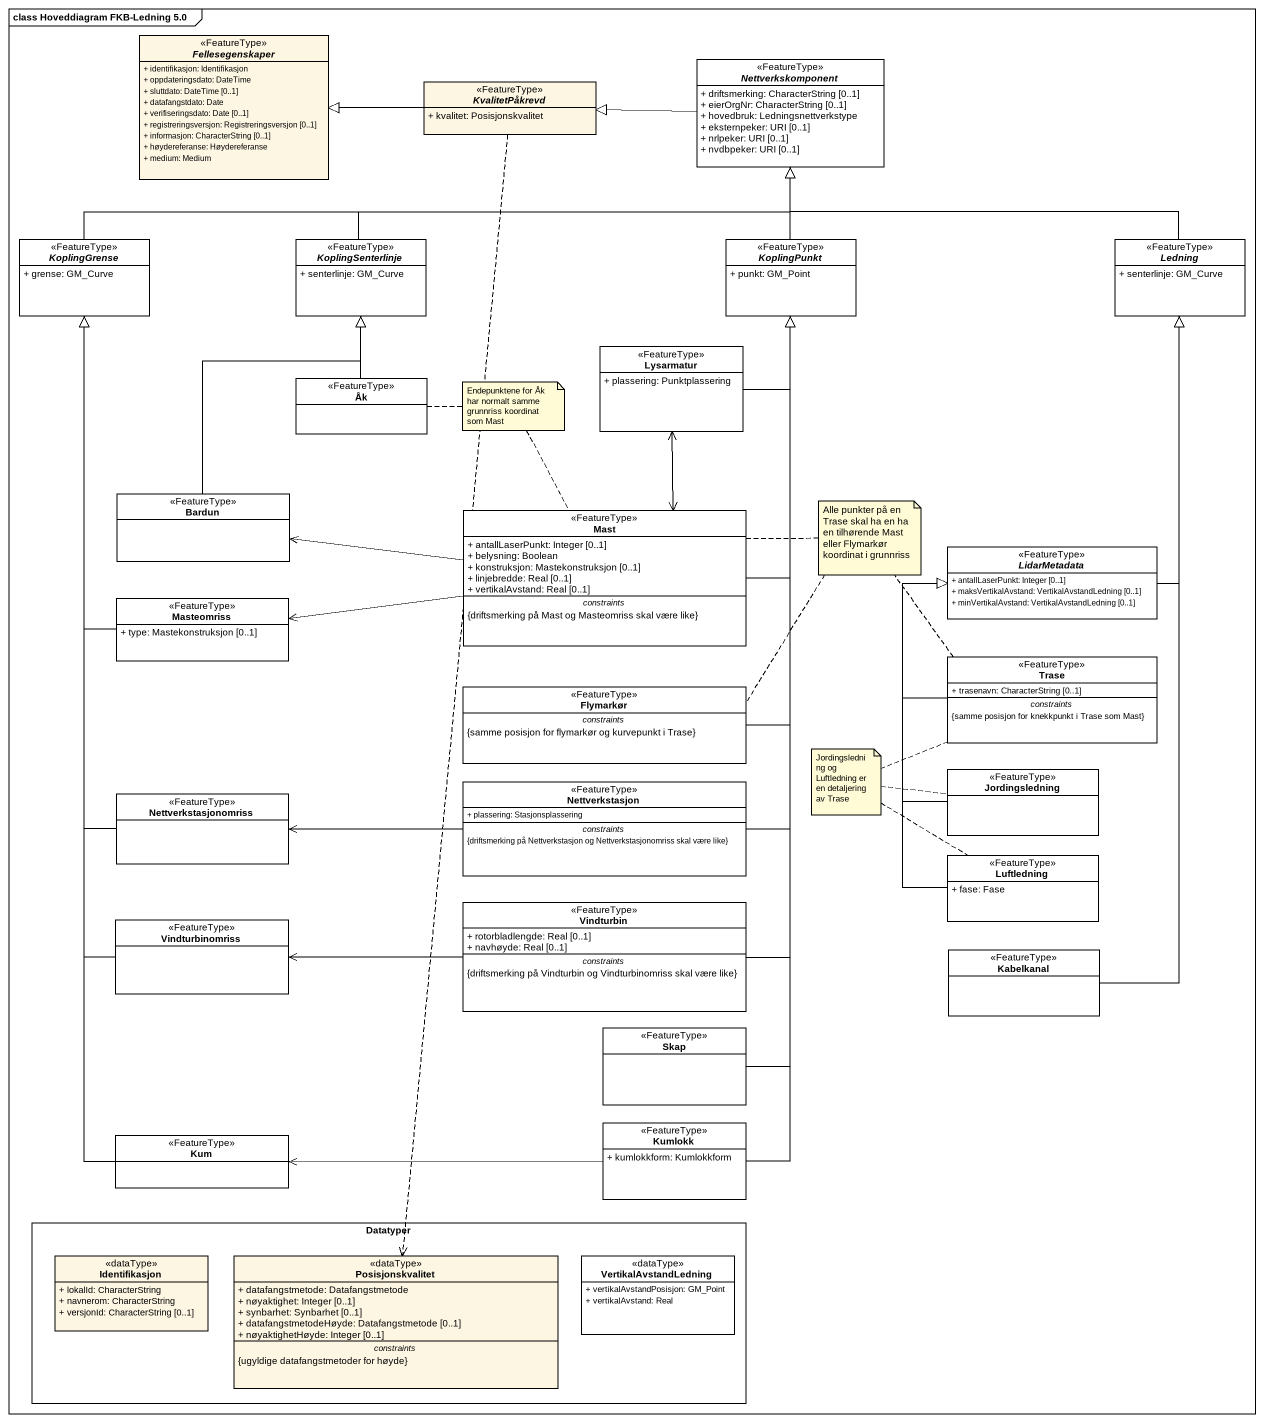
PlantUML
@startuml
mainframe class Hoveddiagram FKB-Ledning 5.0
hide circle
hide empty members
skinparam classAttributeIconSize 0
abstract class Fellesegenskaper <<FeatureType>> {
  + identifikasjon: Identifikasjon
  + oppdateringsdato: DateTime
  + sluttdato: DateTime [0..1]
  + datafangstdato: Date
  + verifiseringsdato: Date [0..1]
  + registreringsversjon: Registreringsversjon [0..1]
  + informasjon: CharacterString [0..1]
  + høydereferanse: Høydereferanse
  + medium: Medium
}
abstract class KvalitetPåkrevd <<FeatureType>> {
  + kvalitet: Posisjonskvalitet
}
abstract class Nettverkskomponent <<FeatureType>> #FFFFFF {
  + driftsmerking: CharacterString [0..1]
  + eierOrgNr: CharacterString [0..1]
  + hovedbruk: Ledningsnettverkstype
  + eksternpeker: URI [0..1]
  + nrlpeker: URI [0..1]
  + nvdbpeker: URI [0..1]
}
abstract class KoplingGrense <<FeatureType>> #FFFFFF {
  + grense: GM_Curve
}
abstract class KoplingSenterlinje <<FeatureType>> #FFFFFF {
  + senterlinje: GM_Curve
}
abstract class KoplingPunkt <<FeatureType>> #FFFFFF {
  + punkt: GM_Point
}
abstract class Ledning <<FeatureType>> #FFFFFF {
  + senterlinje: GM_Curve
}
class Lysarmatur <<FeatureType>> #FFFFFF {
  + plassering: Punktplassering
}
class Åk <<FeatureType>> #FFFFFF
class Bardun <<FeatureType>> #FFFFFF
class Mast <<FeatureType>> #FFFFFF {
  + antallLaserPunkt: Integer [0..1]
  + belysning: Boolean
  + konstruksjon: Mastekonstruksjon [0..1]
  + linjebredde: Real [0..1]
  + vertikalAvstand: Real [0..1]
  -- constraints --
  {driftsmerking på Mast og Masteomriss skal være like}
}
abstract class LidarMetadata <<FeatureType>> #FFFFFF {
  + antallLaserPunkt: Integer [0..1]
  + maksVertikalAvstand: VertikalAvstandLedning [0..1]
  + minVertikalAvstand: VertikalAvstandLedning [0..1]
}
class Masteomriss <<FeatureType>> #FFFFFF {
  + type: Mastekonstruksjon [0..1]
}
class Flymarkør <<FeatureType>> #FFFFFF {
  -- constraints --
  {samme posisjon for flymarkør og kurvepunkt i Trase}
}
class Trase <<FeatureType>> #FFFFFF {
  + trasenavn: CharacterString [0..1]
  -- constraints --
  {samme posisjon for knekkpunkt i Trase som Mast}
}
class Nettverkstasjonomriss <<FeatureType>> #FFFFFF
class Nettverkstasjon <<FeatureType>> #FFFFFF {
  + plassering: Stasjonsplassering
  -- constraints --
  {driftsmerking på Nettverkstasjon og Nettverkstasjonomriss skal være like}
}
class Jordingsledning <<FeatureType>> #FFFFFF
class Luftledning <<FeatureType>> #FFFFFF {
  + fase: Fase
}
class Vindturbinomriss <<FeatureType>> #FFFFFF
class Vindturbin <<FeatureType>> #FFFFFF {
  + rotorbladlengde: Real [0..1]
  + navhøyde: Real [0..1]
  -- constraints --
  {driftsmerking på Vindturbin og Vindturbinomriss skal være like}
}
class Kabelkanal <<FeatureType>> #FFFFFF
class Skap <<FeatureType>> #FFFFFF
class Kumlokk <<FeatureType>> #FFFFFF {
  + kumlokkform: Kumlokkform
}
class Kum <<FeatureType>> #FFFFFF
rectangle Datatyper {
  class Identifikasjon <<dataType>> {
    + lokalId: CharacterString
    + navnerom: CharacterString
    + versjonId: CharacterString [0..1]
  }
  class Posisjonskvalitet <<dataType>> {
    + datafangstmetode: Datafangstmetode
    + nøyaktighet: Integer [0..1]
    + synbarhet: Synbarhet [0..1]
    + datafangstmetodeHøyde: Datafangstmetode [0..1]
    + nøyaktighetHøyde: Integer [0..1]
    -- constraints --
    {ugyldige datafangstmetoder for høyde}
  }
  class VertikalAvstandLedning <<dataType>> #FFFFFF {
    + vertikalAvstandPosisjon: GM_Point
    + vertikalAvstand: Real
  }
}
KvalitetPåkrevd -left-|> Fellesegenskaper
KvalitetPåkrevd ..> Posisjonskvalitet
Nettverkskomponent -left-|> KvalitetPåkrevd
KoplingGrense -right-|> Nettverkskomponent
KoplingSenterlinje -right-|> Nettverkskomponent
KoplingPunkt -up-|> Nettverkskomponent
Ledning -left-|> Nettverkskomponent
Lysarmatur -up-|> KoplingPunkt
Åk -up-|> KoplingSenterlinje
Bardun -up-|> KoplingSenterlinje
Mast -up-|> KoplingPunkt
Mast <-up-> Lysarmatur
Mast -left-> Bardun
Mast -left-> Masteomriss
LidarMetadata -up-|> Ledning
Masteomriss -up-|> KoplingGrense
Flymarkør -up-|> KoplingPunkt
Trase -up-|> LidarMetadata
Nettverkstasjonomriss -up-|> KoplingGrense
Nettverkstasjon -up-|> KoplingPunkt
Nettverkstasjon -left-> Nettverkstasjonomriss
Jordingsledning -up-|> LidarMetadata
Luftledning -up-|> LidarMetadata
Vindturbinomriss -up-|> KoplingGrense
Vindturbin -up-|> KoplingPunkt
Vindturbin -left-> Vindturbinomriss
Kabelkanal -up-|> Ledning
Skap -up-|> KoplingPunkt
Kumlokk -up-|> KoplingPunkt
Kumlokk -left-> Kum
Kum -up-|> KoplingGrense
note as N1
  Endepunktene for Åk har normalt samme grunnriss koordinat som Mast
end note
N1 .. Mast
N1 .. Åk
note as N2
  Alle punkter på en Trase skal ha en ha en tilhørende Mast eller Flymarkør koordinat i grunnriss
end note
N2 .. Flymarkør
N2 .. Trase
N2 .. Mast
note as N3
  Jordingsledning og Luftledning er en detaljering av Trase
end note
N3 .. Trase
N3 .. Luftledning
N3 .. Jordingsledning
@enduml
